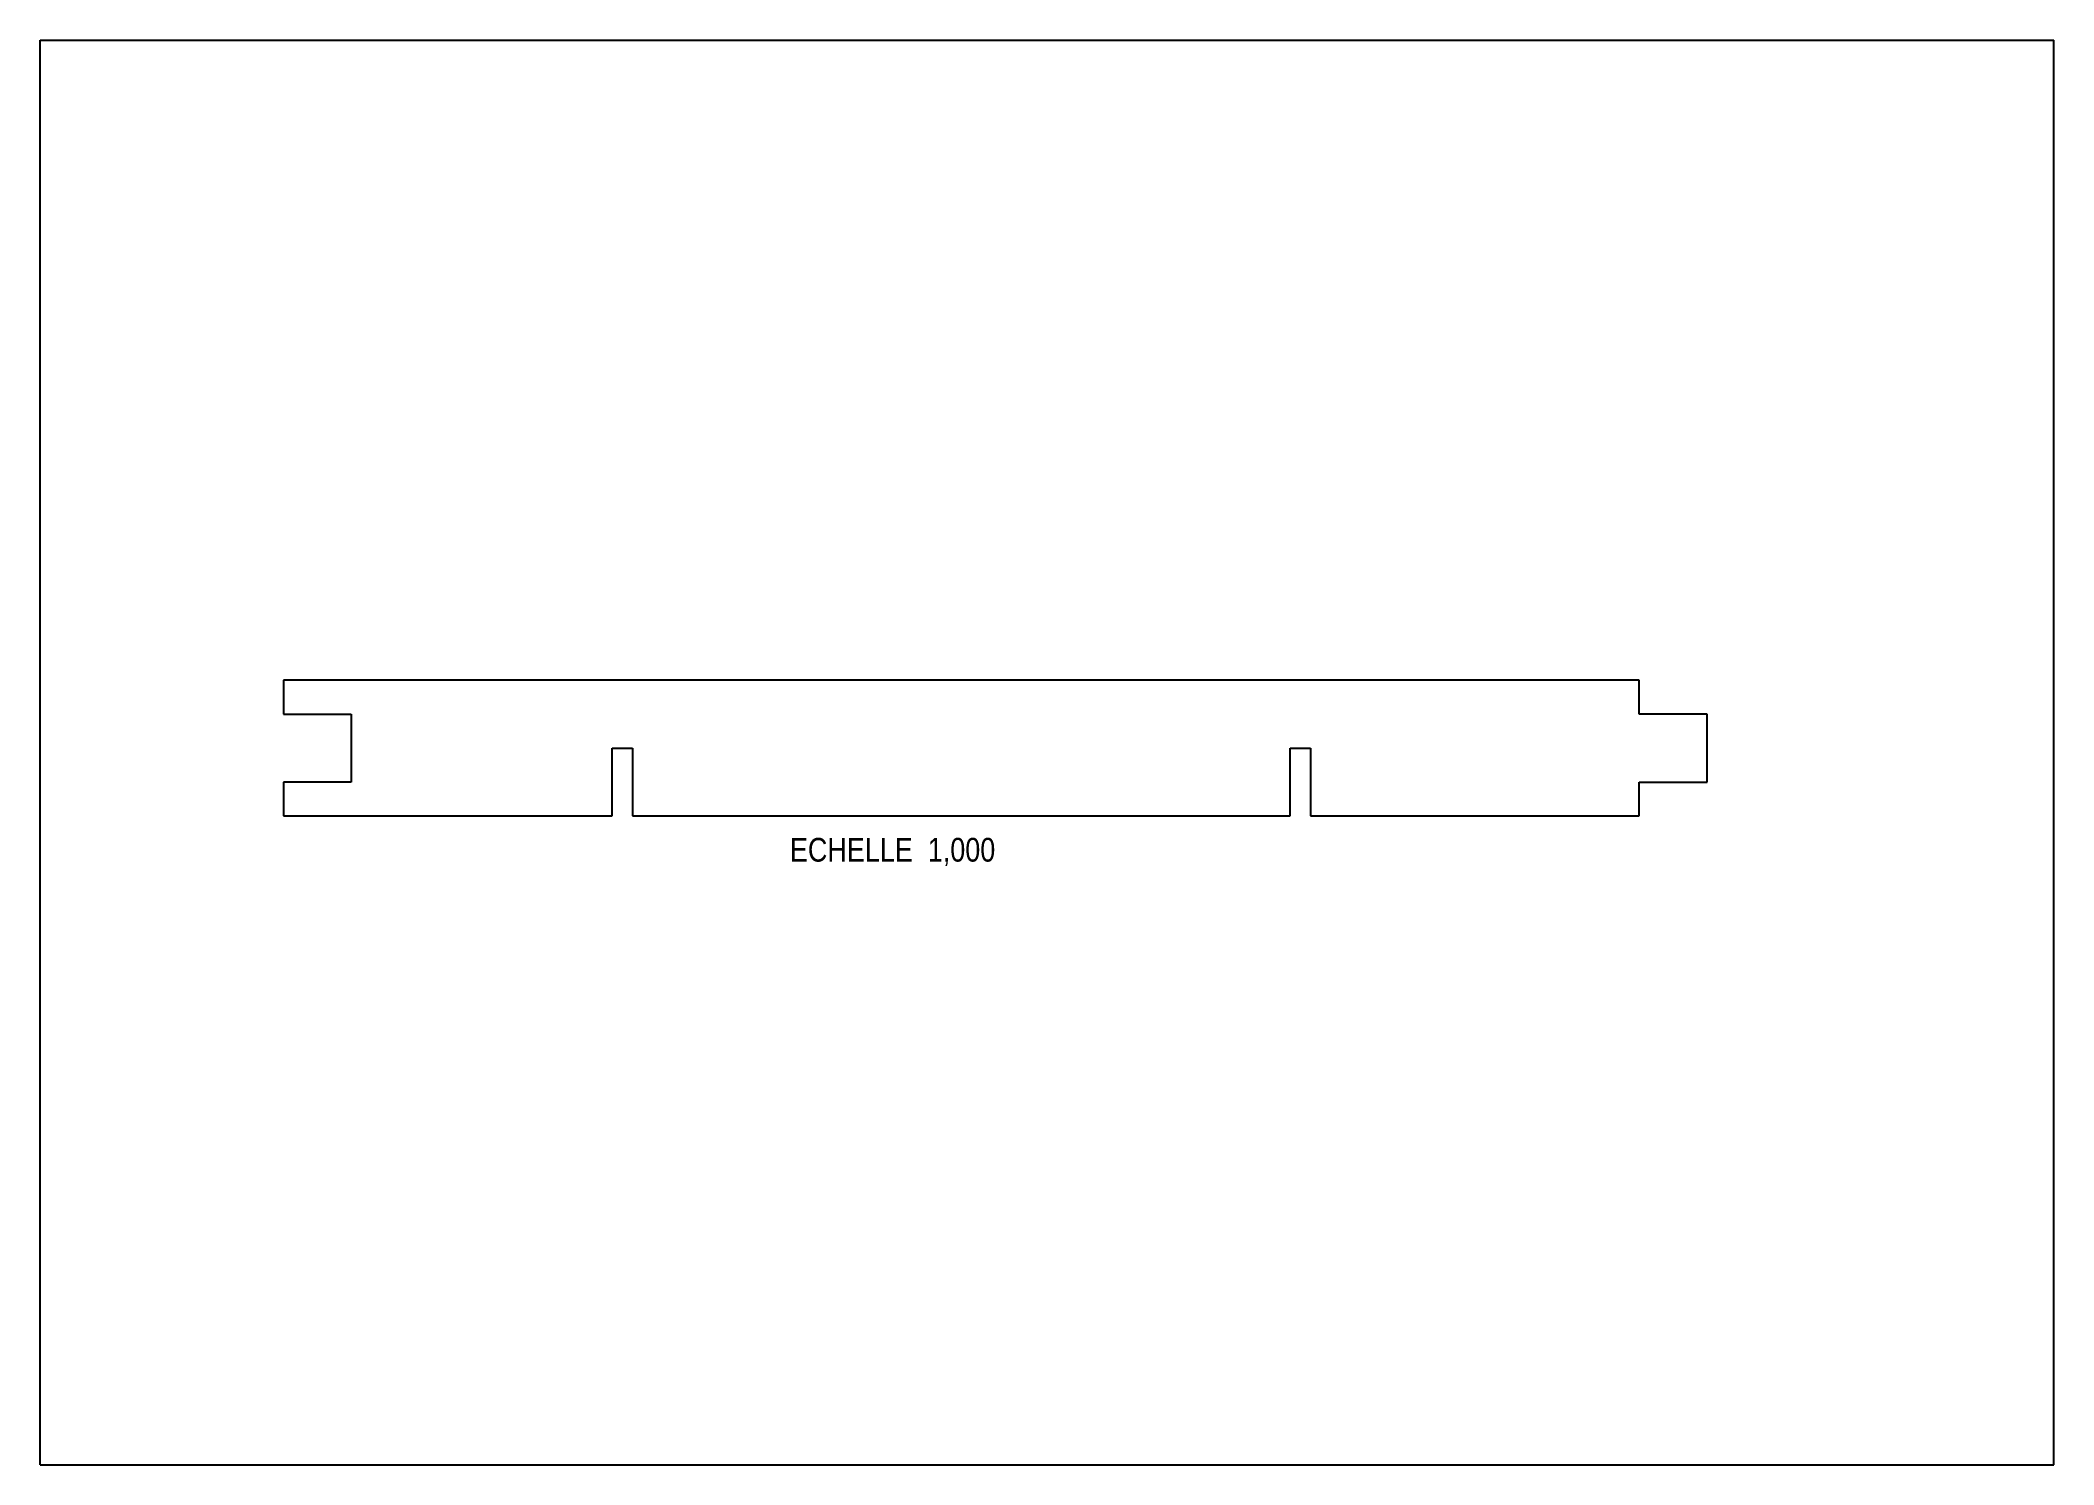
# Model space of a CAD drawing. Header units: millimetres. Extents: x 0 to 297, y 0 to 210.
import ezdxf

# ---------------------------------------------------------------- set-up
doc = ezdxf.new("R2010")
doc.units = ezdxf.units.MM
doc.header["$LTSCALE"] = 16.335
doc.layers.get('0').update_dxf_attribs({"linetype": 'CONTINUOUS'})
doc.styles.get("Standard").update_dxf_attribs({"font": 'txt', "width": 0.85})

msp = doc.modelspace()

# ---------------------------------------------------------------- linework, layer by layer
at = {"color": 7, "linetype": 'CONTINUOUS'}
for p, q in [((0, 0), (0, 210)), ((0, 210), (297, 210)), ((297, 0), (297, 210)), ((35.87, 115.64), (35.87, 110.64)), ((235.87, 115.64), (35.87, 115.64)), ((235.87, 110.64), (235.87, 115.64)), ((35.87, 110.64), (45.87, 110.64)), ((45.87, 110.64), (45.87, 100.64)), ((245.87, 110.64), (235.87, 110.64)), ((245.87, 100.64), (245.87, 110.64)), ((84.37, 95.64), (84.37, 105.64)), ((84.37, 105.64), (87.37, 105.64)), ((87.37, 105.64), (87.37, 95.64)), ((184.37, 105.64), (187.37, 105.64)), ((184.37, 95.64), (184.37, 105.64)), ((187.37, 105.64), (187.37, 95.64)), ((35.87, 100.64), (35.87, 95.64)), ((45.87, 100.64), (35.87, 100.64)), ((235.87, 100.64), (245.87, 100.64)), ((235.87, 95.64), (235.87, 100.64)), ((35.87, 95.64), (84.37, 95.64)), ((87.37, 95.64), (184.37, 95.64)), ((187.37, 95.64), (235.87, 95.64)), ((0, 0), (297, 0))]:
    msp.add_line(p, q, dxfattribs=at)

# ---------------------------------------------------------------- texts
at = {"color": 2, "linetype": 'CONTINUOUS', "insert": (140.87, 92.41), "char_height": 3.5, "width": 41.65, "attachment_point": 3, "line_spacing_factor": 0.9}
msp.add_mtext('ECHELLE  1,000', dxfattribs=at)

doc.saveas('drawing.dxf')
